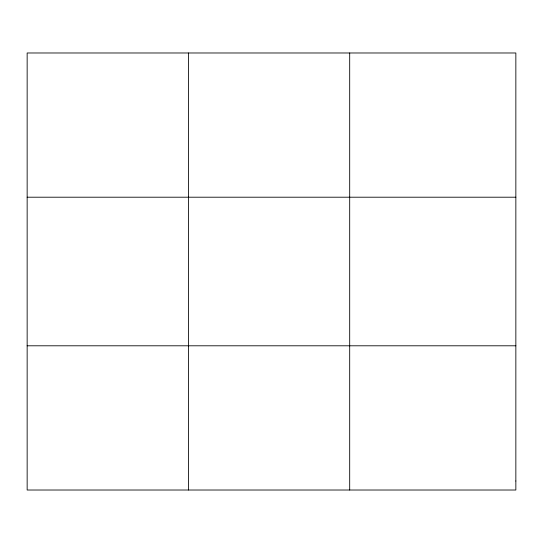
<?xml version="1.0" encoding="UTF-8"?>
<svg xmlns="http://www.w3.org/2000/svg" width="543" height="543" viewBox="0 0 543 543"><rect width="100%" height="100%" fill="white"/><g stroke="black" fill="none" stroke-linecap="round" stroke-linejoin="round"><path stroke-width="0.81" d="M188.421 52.983L188.421 490.017M349.692 52.983L349.692 490.017M27.15 197.204L515.85 197.204M27.15 345.796L515.85 345.796M515.85 481.003L515.85 490.017L27.15 490.017L27.15 52.983L515.85 52.983L515.85 481.003"/></g></svg>
